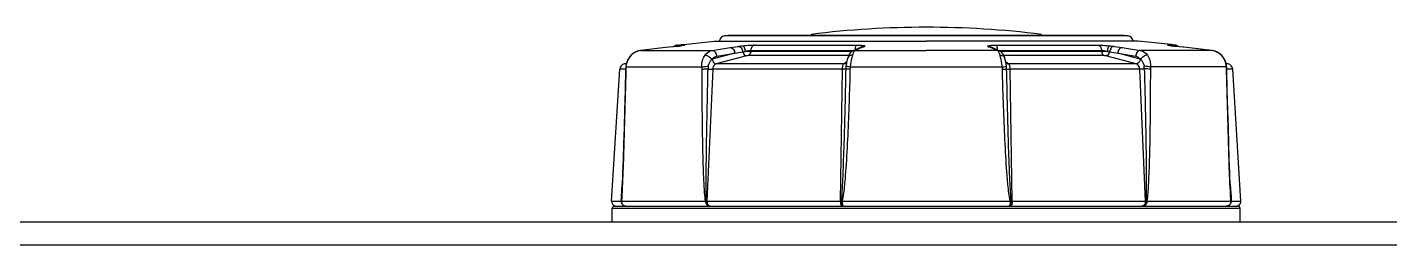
# Model space of a CAD drawing. Header units: millimetres. Extents: x 473 to 3963, y -1329 to 3488.
# Drawn here: x 2033.6 to 2151.1, y 3449.2 to 3468 of the extents above; entities that cross this region are included whole.
import ezdxf

# ---------------------------------------------------------------- set-up
doc = ezdxf.new("R2010")
doc.units = ezdxf.units.MM
doc.header["$LTSCALE"] = 392.37
doc.layers.get('0').update_dxf_attribs({"linetype": 'CONTINUOUS'})

msp = doc.modelspace()

# ---------------------------------------------------------------- linework, layer by layer
at = {"linetype": 'Continuous'}
for p, q in [((2093.74, 3467.22), (2094.05, 3467.26)), ((2094.05, 3467.26), (2094.17, 3467.26)), ((2094.26, 3467.26), (2094.05, 3467.26)), ((2094.38, 3467.26), (2094.17, 3467.26)), ((2094.17, 3467.26), (2094.38, 3467.26)), ((2094.32, 3467.26), (2094.26, 3467.26)), ((2094.37, 3467.26), (2094.32, 3467.26)), ((2111.15, 3467.26), (2094.37, 3467.26)), ((2111.15, 3467.26), (2094.38, 3467.26)), ((2094.38, 3467.26), (2111.15, 3467.26)), ((2111.15, 3467.26), (2127.91, 3467.26)), ((2127.91, 3467.26), (2111.15, 3467.26)), ((2127.92, 3467.26), (2111.15, 3467.26)), ((2127.91, 3467.26), (2128.08, 3467.26)), ((2128.12, 3467.26), (2127.91, 3467.26)), ((2127.97, 3467.26), (2127.92, 3467.26)), ((2128.03, 3467.26), (2127.97, 3467.26)), ((2128.24, 3467.26), (2128.03, 3467.26)), ((2128.08, 3467.26), (2128.12, 3467.26)), ((2128.24, 3467.26), (2128.12, 3467.26)), ((2128.56, 3467.22), (2128.24, 3467.26)), ((2088.65, 3466.2), (2086.52, 3465.96)), ((2088.66, 3466.2), (2086.52, 3465.96)), ((2088.65, 3466.2), (2088.65, 3466.2)), ((2088.66, 3466.2), (2088.65, 3466.2)), ((2089.6, 3466.31), (2088.66, 3466.2)), ((2089.59, 3466.31), (2089.59, 3466.31)), ((2089.6, 3466.31), (2089.59, 3466.31)), ((2089.69, 3466.42), (2089.99, 3466.46)), ((2089.69, 3466.42), (2089.84, 3466.42)), ((2089.84, 3466.42), (2090, 3466.42)), ((2090, 3466.36), (2089.94, 3466.35)), ((2089.99, 3466.46), (2090.24, 3466.48)), ((2090, 3466.42), (2090.25, 3466.42)), ((2090.02, 3466.36), (2090, 3466.36)), ((2090, 3466.36), (2090, 3466.36)), ((2090.02, 3466.36), (2090, 3466.36)), ((2090.02, 3466.36), (2090, 3466.36)), ((2090.24, 3466.4), (2090.23, 3466.4)), ((2090.24, 3466.48), (2092.85, 3466.77)), ((2090.25, 3466.42), (2090.3, 3466.42)), ((2092.67, 3465.96), (2094.24, 3466.2)), ((2092.85, 3466.77), (2093.13, 3466.77)), ((2093.13, 3466.77), (2093.17, 3466.77)), ((2093.17, 3466.77), (2093.3, 3466.77)), ((2093.3, 3466.77), (2111.15, 3466.77)), ((2093.95, 3467.22), (2093.74, 3467.22)), ((2094.05, 3467.22), (2093.95, 3467.22)), ((2094.17, 3467.22), (2094.05, 3467.22)), ((2094.22, 3467.22), (2094.17, 3467.22)), ((2094.32, 3467.22), (2094.22, 3467.22)), ((2094.24, 3466.2), (2094.93, 3466.31)), ((2094.37, 3467.22), (2094.32, 3467.22)), ((2111.15, 3467.22), (2094.37, 3467.22)), ((2096.32, 3466.42), (2105.13, 3466.42)), ((2105.39, 3466.17), (2104.98, 3465.99)), ((2105.29, 3466.08), (2105, 3465.96)), ((2105.4, 3466.13), (2105.29, 3466.08)), ((2105.46, 3466.2), (2105.39, 3466.17)), ((2105.57, 3466.2), (2105.39, 3466.17)), ((2105.39, 3466.17), (2105.39, 3466.17)), ((2105.57, 3466.2), (2105.4, 3466.13)), ((2105.56, 3466.24), (2105.46, 3466.2)), ((2105.82, 3466.31), (2105.63, 3466.27)), ((2105.63, 3466.27), (2105.63, 3466.27)), ((2127.92, 3467.22), (2111.15, 3467.22)), ((2129, 3466.77), (2111.15, 3466.77)), ((2116.48, 3466.31), (2116.66, 3466.27)), ((2116.74, 3466.24), (2116.66, 3466.27)), ((2116.66, 3466.27), (2116.66, 3466.27)), ((2116.73, 3466.2), (2116.91, 3466.17)), ((2116.89, 3466.13), (2116.73, 3466.2)), ((2117.01, 3466.08), (2116.89, 3466.13)), ((2117.31, 3465.99), (2116.91, 3466.17)), ((2116.91, 3466.17), (2116.91, 3466.17)), ((2117.3, 3465.96), (2117.01, 3466.08)), ((2117.16, 3466.42), (2125.98, 3466.42)), ((2127.37, 3466.31), (2128.06, 3466.2)), ((2127.97, 3467.22), (2127.92, 3467.22)), ((2128.08, 3467.22), (2127.97, 3467.22)), ((2128.06, 3466.2), (2129.62, 3465.96)), ((2128.12, 3467.22), (2128.08, 3467.22)), ((2128.24, 3467.22), (2128.12, 3467.22)), ((2128.56, 3467.22), (2128.24, 3467.22)), ((2129.13, 3466.77), (2129, 3466.77)), ((2129.17, 3466.77), (2129.13, 3466.77)), ((2129.45, 3466.77), (2129.17, 3466.77)), ((2132, 3466.49), (2129.45, 3466.77)), ((2131.99, 3466.42), (2132.05, 3466.42)), ((2132.06, 3466.48), (2132, 3466.49)), ((2132.05, 3466.42), (2132.29, 3466.42)), ((2132.06, 3466.4), (2132.05, 3466.4)), ((2132.3, 3466.46), (2132.06, 3466.48)), ((2132.12, 3466.39), (2132.09, 3466.39)), ((2132.14, 3466.38), (2132.1, 3466.39)), ((2132.2, 3466.37), (2132.14, 3466.38)), ((2132.28, 3466.36), (2132.29, 3466.36)), ((2132.29, 3466.36), (2132.28, 3466.36)), ((2132.29, 3466.42), (2132.45, 3466.42)), ((2132.37, 3466.35), (2132.29, 3466.36)), ((2132.29, 3466.36), (2132.29, 3466.36)), ((2132.61, 3466.42), (2132.3, 3466.46)), ((2132.45, 3466.42), (2132.61, 3466.42)), ((2132.7, 3466.31), (2132.7, 3466.31)), ((2132.7, 3466.31), (2132.7, 3466.31)), ((2133.64, 3466.2), (2132.7, 3466.31)), ((2135.78, 3465.96), (2133.64, 3466.2)), ((2133.64, 3466.2), (2133.64, 3466.2)), ((2133.64, 3466.2), (2133.64, 3466.2)), ((2135.77, 3465.96), (2133.64, 3466.2)), ((2085.44, 3465.23), (2085.36, 3465.09)), ((2085.67, 3465.54), (2085.54, 3465.39)), ((2085.68, 3465.55), (2085.67, 3465.54)), ((2085.69, 3465.55), (2085.67, 3465.54)), ((2085.67, 3465.54), (2085.67, 3465.54)), ((2086.07, 3465.81), (2085.88, 3465.72)), ((2086.52, 3465.96), (2086.52, 3465.96)), ((2086.52, 3465.96), (2086.52, 3465.96)), ((2086.52, 3465.96), (2092.67, 3465.96)), ((2094.63, 3465.71), (2092.68, 3465.2)), ((2095.64, 3465.49), (2093.02, 3464.8)), ((2093.07, 3465.46), (2094.63, 3465.71)), ((2094.63, 3465.71), (2095.31, 3465.85)), ((2104.45, 3465.51), (2095.78, 3465.51)), ((2096.01, 3465.96), (2104.82, 3465.96)), ((2096.01, 3465.96), (2096.01, 3465.88)), ((2104.75, 3465.88), (2096.01, 3465.88)), ((2104.02, 3464.8), (2104.17, 3464.91)), ((2104.17, 3464.91), (2104.2, 3464.93)), ((2104.2, 3464.93), (2104.25, 3464.97)), ((2104.25, 3464.97), (2104.3, 3465)), ((2104.38, 3465.32), (2104.38, 3465.32)), ((2104.98, 3465.99), (2104.82, 3465.92)), ((2105, 3465.96), (2104.82, 3465.92)), ((2104.82, 3465.96), (2104.9, 3465.96)), ((2104.82, 3465.92), (2104.82, 3465.92)), ((2105, 3465.96), (2111.15, 3465.96)), ((2117.3, 3465.96), (2111.15, 3465.96)), ((2117.3, 3465.96), (2117.48, 3465.92)), ((2117.48, 3465.92), (2117.31, 3465.99)), ((2117.4, 3465.96), (2117.48, 3465.96)), ((2117.48, 3465.96), (2126.29, 3465.96)), ((2117.48, 3465.92), (2117.48, 3465.92)), ((2126.29, 3465.88), (2117.55, 3465.88)), ((2126.51, 3465.51), (2117.85, 3465.51)), ((2117.91, 3465.32), (2117.92, 3465.32)), ((2117.99, 3465), (2118.03, 3464.98)), ((2118.01, 3464.92), (2118, 3464.93)), ((2118.01, 3464.92), (2118.01, 3464.94)), ((2118.06, 3464.87), (2118.01, 3464.92)), ((2118.02, 3464.9), (2118.01, 3464.92)), ((2118.04, 3464.8), (2118.02, 3464.9)), ((2118.03, 3464.98), (2118.1, 3464.93)), ((2118.1, 3464.93), (2118.12, 3464.91)), ((2118.12, 3464.91), (2118.27, 3464.8)), ((2126.29, 3465.88), (2126.29, 3465.96)), ((2129.28, 3464.8), (2126.65, 3465.49)), ((2126.98, 3465.85), (2127.67, 3465.71)), ((2127.67, 3465.71), (2129.23, 3465.46)), ((2129.61, 3465.2), (2127.67, 3465.71)), ((2135.77, 3465.96), (2129.62, 3465.96)), ((2135.77, 3465.96), (2135.78, 3465.96)), ((2135.78, 3465.96), (2135.78, 3465.96)), ((2136.63, 3465.54), (2136.41, 3465.72)), ((2136.63, 3465.54), (2136.61, 3465.55)), ((2136.61, 3465.55), (2136.63, 3465.54)), ((2136.63, 3465.54), (2136.63, 3465.54)), ((2136.77, 3465.38), (2136.63, 3465.54)), ((2136.63, 3465.54), (2136.63, 3465.54)), ((2136.86, 3465.23), (2136.76, 3465.38)), ((2137.02, 3464.84), (2136.99, 3464.92)), ((2084, 3452.96), (2084.7, 3464.34)), ((2085.1, 3464.34), (2084.7, 3464.34)), ((2085.21, 3464.34), (2085.1, 3464.34)), ((2085.11, 3464.8), (2085.28, 3464.84)), ((2085.26, 3464.8), (2085.11, 3464.8)), ((2085.22, 3464.51), (2085.21, 3464.37)), ((2085.21, 3464.37), (2085.21, 3464.35)), ((2085.21, 3464.35), (2085.21, 3464.35)), ((2085.23, 3464.35), (2085.21, 3464.35)), ((2085.22, 3464.55), (2085.22, 3464.55)), ((2085.22, 3464.55), (2085.22, 3464.51)), ((2085.24, 3464.53), (2085.22, 3464.55)), ((2085.24, 3464.53), (2091.8, 3464.53)), ((2092.73, 3464.34), (2092.23, 3452.96)), ((2103.92, 3464.34), (2092.73, 3464.34)), ((2104.02, 3464.8), (2093.02, 3464.8)), ((2103.74, 3452.96), (2103.92, 3464.34)), ((2104.26, 3464.8), (2104.22, 3464.6)), ((2104.24, 3464.87), (2104.24, 3464.87)), ((2104.26, 3464.8), (2104.26, 3464.8)), ((2104.59, 3464.53), (2117.71, 3464.53)), ((2118.04, 3464.8), (2118.04, 3464.8)), ((2118.07, 3464.6), (2118.04, 3464.8)), ((2118.06, 3464.87), (2118.06, 3464.87)), ((2129.28, 3464.8), (2118.27, 3464.8)), ((2118.37, 3464.34), (2118.55, 3452.96)), ((2129.57, 3464.34), (2118.37, 3464.34)), ((2130.06, 3452.96), (2129.57, 3464.34)), ((2137.06, 3464.53), (2130.5, 3464.53)), ((2137.19, 3464.8), (2137.02, 3464.84)), ((2137.19, 3464.8), (2137.03, 3464.8)), ((2137.06, 3464.53), (2137.07, 3464.55)), ((2137.06, 3464.35), (2137.08, 3464.35)), ((2137.08, 3464.53), (2137.07, 3464.55)), ((2137.07, 3464.55), (2137.07, 3464.55)), ((2137.08, 3464.5), (2137.08, 3464.53)), ((2137.08, 3464.35), (2137.08, 3464.5)), ((2137.08, 3464.35), (2137.08, 3464.35)), ((2137.22, 3464.34), (2137.08, 3464.34)), ((2137.6, 3464.34), (2137.22, 3464.34)), ((2138.29, 3452.96), (2137.6, 3464.34)), ((2084.85, 3453.31), (2084.91, 3454.4)), ((2137.38, 3454.4), (2137.45, 3453.31)), ((2084.83, 3452.96), (2084.85, 3453.31)), ((2137.45, 3453.31), (2137.47, 3452.96)), ((2084, 3452.96), (2084.83, 3452.96)), ((2084.05, 3451.18), (2084.06, 3452.34)), ((2084.06, 3452.34), (2111.15, 3452.34)), ((2084.26, 3452.53), (2084.4, 3452.53)), ((2084.27, 3452.53), (2084.4, 3452.53)), ((2084.4, 3452.53), (2084.43, 3452.53)), ((2084.4, 3452.53), (2084.43, 3452.53)), ((2084.43, 3452.53), (2085.21, 3452.53)), ((2084.43, 3452.53), (2085.21, 3452.53)), ((2084.85, 3452.94), (2092.1, 3452.94)), ((2085.21, 3452.53), (2085.24, 3452.53)), ((2085.21, 3452.53), (2085.24, 3452.53)), ((2085.24, 3452.53), (2085.24, 3452.53)), ((2085.24, 3452.53), (2092.38, 3452.53)), ((2085.24, 3452.53), (2085.24, 3452.53)), ((2085.24, 3452.53), (2092.38, 3452.53)), ((2092.23, 3452.96), (2103.74, 3452.96)), ((2092.38, 3452.53), (2092.4, 3452.53)), ((2092.38, 3452.53), (2092.4, 3452.53)), ((2092.4, 3452.53), (2092.51, 3452.53)), ((2092.4, 3452.53), (2092.51, 3452.53)), ((2092.51, 3452.53), (2103.85, 3452.53)), ((2092.51, 3452.53), (2093.17, 3452.53)), ((2093.17, 3452.53), (2093.3, 3452.53)), ((2093.3, 3452.53), (2103.7, 3452.53)), ((2103.7, 3452.53), (2103.85, 3452.53)), ((2103.85, 3452.53), (2103.99, 3452.53)), ((2103.85, 3452.53), (2103.99, 3452.53)), ((2103.9, 3452.94), (2118.4, 3452.94)), ((2103.99, 3452.53), (2104.01, 3452.53)), ((2103.99, 3452.53), (2104.01, 3452.53)), ((2104.01, 3452.53), (2118.29, 3452.53)), ((2104.01, 3452.53), (2109.7, 3452.53)), ((2109.7, 3452.53), (2111.15, 3452.53)), ((2111.15, 3452.53), (2112.6, 3452.53)), ((2111.15, 3452.34), (2138.23, 3452.34)), ((2112.6, 3452.53), (2118.29, 3452.53)), ((2118.29, 3452.53), (2118.31, 3452.53)), ((2118.29, 3452.53), (2118.31, 3452.53)), ((2118.31, 3452.53), (2118.45, 3452.53)), ((2118.31, 3452.53), (2118.45, 3452.53)), ((2118.45, 3452.53), (2129.78, 3452.53)), ((2118.45, 3452.53), (2118.6, 3452.53)), ((2118.55, 3452.96), (2130.06, 3452.96)), ((2118.6, 3452.53), (2129, 3452.53)), ((2129, 3452.53), (2129.13, 3452.53)), ((2129.13, 3452.53), (2129.78, 3452.53)), ((2129.78, 3452.53), (2129.9, 3452.53)), ((2129.78, 3452.53), (2129.9, 3452.53)), ((2129.9, 3452.53), (2129.91, 3452.53)), ((2129.9, 3452.53), (2129.91, 3452.53)), ((2129.91, 3452.53), (2137.06, 3452.53)), ((2129.91, 3452.53), (2137.06, 3452.53)), ((2130.19, 3452.94), (2137.44, 3452.94)), ((2137.06, 3452.53), (2137.06, 3452.53)), ((2137.06, 3452.53), (2137.08, 3452.53)), ((2137.06, 3452.53), (2137.06, 3452.53)), ((2137.06, 3452.53), (2137.08, 3452.53)), ((2137.08, 3452.53), (2137.66, 3452.53)), ((2137.08, 3452.53), (2137.66, 3452.53)), ((2137.47, 3452.96), (2138.29, 3452.96)), ((2137.66, 3452.53), (2137.86, 3452.53)), ((2137.66, 3452.53), (2137.86, 3452.53)), ((2137.86, 3452.53), (2137.9, 3452.53)), ((2137.86, 3452.53), (2137.9, 3452.53)), ((2137.9, 3452.53), (2137.98, 3452.53)), ((2137.9, 3452.53), (2138.03, 3452.53)), ((2137.98, 3452.53), (2137.94, 3452.53)), ((2138.25, 3451.18), (2138.23, 3452.34)), ((2030.41, 3451.18), (2391.88, 3451.18)), ((2030.41, 3449.19), (2391.88, 3449.19))]:
    msp.add_line(p, q, dxfattribs=at)
for points in [[(2089.59, 3466.31), (2089.33, 3466.28), (2088.93, 3466.24), (2088.65, 3466.2)], [(2089.94, 3466.35), (2089.7, 3466.32), (2089.59, 3466.31)], [(2090.16, 3466.38), (2090.1, 3466.38), (2090.03, 3466.37), (2090.02, 3466.36)], [(2090.25, 3466.4), (2090.25, 3466.4), (2090.23, 3466.4), (2090.2, 3466.39), (2090.16, 3466.38)], [(2090.23, 3466.4), (2090.22, 3466.4), (2090.21, 3466.39)], [(2105.63, 3466.27), (2105.56, 3466.24), (2105.56, 3466.24)], [(2116.91, 3466.17), (2116.84, 3466.2), (2116.74, 3466.24)], [(2132.1, 3466.39), (2132.06, 3466.4), (2132.05, 3466.4)], [(2132.29, 3466.36), (2132.27, 3466.37), (2132.2, 3466.37)], [(2132.7, 3466.31), (2132.61, 3466.32), (2132.37, 3466.35)], [(2133.64, 3466.2), (2133.37, 3466.23), (2132.98, 3466.28), (2132.7, 3466.31)], [(2085.54, 3465.39), (2085.36, 3465.09), (2085.25, 3464.77), (2085.22, 3464.55)], [(2085.36, 3465.09), (2085.36, 3465.08), (2085.3, 3464.92)], [(2086.52, 3465.96), (2086.26, 3465.9), (2085.89, 3465.73), (2085.68, 3465.55)], [(2092.68, 3465.2), (2092.67, 3465.19), (2092.66, 3465.19)], [(2104.28, 3464.92), (2104.25, 3464.88), (2104.24, 3464.87)], [(2104.28, 3464.91), (2104.28, 3464.91), (2104.26, 3464.8)], [(2104.38, 3465.32), (2104.34, 3465.17), (2104.28, 3464.91)], [(2104.29, 3464.91), (2104.3, 3464.93), (2104.29, 3464.93), (2104.28, 3464.92)], [(2104.82, 3465.92), (2104.65, 3465.82), (2104.52, 3465.66), (2104.43, 3465.47), (2104.38, 3465.32)], [(2117.92, 3465.32), (2117.87, 3465.46), (2117.78, 3465.65), (2117.65, 3465.81), (2117.48, 3465.92)], [(2118.01, 3464.94), (2117.95, 3465.16), (2117.91, 3465.32)], [(2129.63, 3465.19), (2129.62, 3465.19), (2129.61, 3465.2)], [(2136.61, 3465.55), (2136.42, 3465.72), (2136.05, 3465.9), (2135.78, 3465.96)], [(2136.41, 3465.72), (2136.41, 3465.73), (2136.23, 3465.81)], [(2136.76, 3465.38), (2136.76, 3465.39), (2136.63, 3465.54)], [(2137.07, 3464.55), (2137.05, 3464.76), (2136.94, 3465.08), (2136.77, 3465.38)], [(2136.94, 3465.09), (2136.94, 3465.09), (2136.86, 3465.23)], [(2085.21, 3464.35), (2085.17, 3462.52), (2085.12, 3460.81), (2085.08, 3459.29), (2085.04, 3457.9), (2085, 3456.61), (2084.95, 3455.4), (2084.91, 3454.2), (2084.86, 3453.31)], [(2137.44, 3453.31), (2137.39, 3454.2), (2137.34, 3455.39), (2137.3, 3456.61), (2137.26, 3457.9), (2137.22, 3459.28), (2137.17, 3460.81), (2137.13, 3462.51), (2137.08, 3464.35)]]:
    msp.add_lwpolyline(points, dxfattribs=at)
for centre, radius, start, end in [((2111.15, 3387.96), 80, 90, 97.1336), ((2111.15, 3387.96), 80, 82.8664, 90), ((2089.75, 3465.93), 0.5, 116.3525, 132.3729), ((2089.75, 3465.93), 0.5, 96.339, 116.3525), ((2086.74, 3491.17), 25.02, 276.5527, 277.067), ((2087.68, 3483.63), 17.42, 277.0481, 277.651), ((2090.36, 3465.95), 0.476, 96.582, 109.1746), ((2093.8, 3466.72), 0.5, 97, 173.8665), ((2092.05, 3497.72), 34.29, 293.22, 293.4477), ((2092.37, 3496.99), 33.5, 293.4491, 293.6811), ((2129.93, 3496.99), 33.5, 246.3189, 246.5509), ((2130.25, 3497.72), 34.29, 246.5523, 246.78), ((2128.5, 3466.72), 0.5, 6.1335, 83), ((2131.94, 3465.95), 0.476, 70.8506, 83.4182), ((2134.47, 3482.58), 16.37, 262.3419, 262.7428), ((2135.44, 3490.2), 24.04, 262.7576, 263.4557), ((2132.55, 3465.93), 0.5, 63.6475, 83.661), ((2132.55, 3465.93), 0.5, 47.6271, 63.6475), ((2086.75, 3464.5), 1.49, 135.3886, 136.0392), ((2086.71, 3464.54), 1.43, 122.8366, 135.3918), ((2086.69, 3464.57), 1.4, 109.0707, 122.796), ((2086.68, 3464.59), 1.38, 96.6125, 109.0187), ((2096.11, 3512.68), 46.8, 269.2737, 269.8709), ((2126.12, 3520.66), 54.78, 270.1727, 270.6829), ((2135.61, 3464.59), 1.38, 70.7112, 83.3865), ((2135.61, 3464.57), 1.4, 56.9827, 70.6584), ((2135.59, 3464.54), 1.43, 44.6086, 56.9445), ((2135.54, 3464.5), 1.5, 43.9553, 44.6058), ((2085.2, 3464.31), 0.5, 100.5, 176.5), ((2089.01, 3464.26), 3.78, 177.3126, 178.5793), ((2086.74, 3464.45), 1.5, 176.4608, 177.2024), ((2090.28, 3464.2), 5.05, 176.2715, 177.2923), ((2094.26, 3464.3), 1.94, 171.1461, 178.2413), ((2104.03, 3465.17), 0.361, 293.3967, 302.8776), ((2106.42, 3464.31), 2.22, 172.701, 178.8839), ((2104.03, 3465.17), 0.362, 302.8757, 305.61), ((2118.27, 3465.17), 0.362, 234.3904, 237.3395), ((2115.88, 3464.31), 2.21, 1.1093, 7.3062), ((2118.27, 3465.17), 0.36, 237.3375, 246.6044), ((2128.04, 3464.3), 1.93, 1.7515, 8.862), ((2135.56, 3464.45), 1.5, 2.798, 3.5434), ((2131.95, 3464.19), 5.11, 2.757, 3.7233), ((2133.28, 3464.26), 3.79, 1.4209, 2.7431), ((2137.1, 3464.31), 0.5, 3.5, 79.5), ((2037.53, 3456.04), 47.41, 356.2749, 356.6463), ((2184.77, 3456.04), 47.42, 183.3537, 183.725), ((2084.4, 3452.93), 0.4, 176.5, 232.6), ((2084.26, 3452.33), 0.2, 90, 179.16), ((2084.4, 3452.93), 0.4, 232.6, 251.3), ((2084.4, 3452.93), 0.4, 251.3, 270), ((2085.24, 3452.9), 0.369, 266.1245, 269.9931), ((2092.24, 3448.65), 4.31, 90.0975, 90.8485), ((2092.4, 3452.65), 0.122, 263.6046, 269.9849), ((2092.53, 3452.77), 0.238, 238.2278, 239.9982), ((2103.74, 3447.49), 5.47, 89.2508, 89.9608), ((2105.66, 3462.75), 9.96, 259.2993, 259.8157), ((2116.66, 3462.6), 9.81, 280.18, 280.7042), ((2118.56, 3447.49), 5.47, 90.0395, 90.7491), ((2129.77, 3452.77), 0.238, 300.0018, 301.7723), ((2129.9, 3452.65), 0.122, 270.0161, 276.3971), ((2130.06, 3448.65), 4.31, 89.1514, 89.9029), ((2137.06, 3452.9), 0.369, 270.0069, 273.8755), ((2137.9, 3452.93), 0.4, 270, 288.7), ((2137.9, 3452.93), 0.4, 288.7, 307.4), ((2138.03, 3452.33), 0.2, 0.84, 90), ((2137.9, 3452.93), 0.4, 307.4, 3.5)]:
    msp.add_arc(centre, radius, start, end, dxfattribs=at)
for points in [[(2090.18, 3466.39), (2090.13, 3466.38), (2090.07, 3466.37), (2090.02, 3466.36)], [(2105.65, 3466.32), (2105.59, 3466.3), (2105.54, 3466.26), (2105.5, 3466.22)], [(2105.83, 3466.36), (2105.77, 3466.36), (2105.71, 3466.35), (2105.65, 3466.32)], [(2116.47, 3466.36), (2116.53, 3466.36), (2116.59, 3466.35), (2116.65, 3466.32)], [(2116.65, 3466.32), (2116.7, 3466.3), (2116.75, 3466.26), (2116.8, 3466.22)], [(2132.28, 3466.36), (2132.22, 3466.37), (2132.17, 3466.38), (2132.11, 3466.39)], [(2085.68, 3465.54), (2085.43, 3465.28), (2085.26, 3464.91), (2085.24, 3464.54)], [(2095.78, 3465.51), (2095.73, 3465.51), (2095.69, 3465.5), (2095.64, 3465.49)], [(2104.85, 3465.75), (2104.82, 3465.68), (2104.8, 3465.62), (2104.78, 3465.55)], [(2104.91, 3465.87), (2104.88, 3465.83), (2104.86, 3465.79), (2104.85, 3465.75)], [(2105, 3465.96), (2104.96, 3465.94), (2104.93, 3465.91), (2104.91, 3465.87)], [(2117.38, 3465.89), (2117.36, 3465.92), (2117.33, 3465.94), (2117.3, 3465.96)], [(2117.45, 3465.75), (2117.43, 3465.8), (2117.41, 3465.84), (2117.38, 3465.89)], [(2117.52, 3465.55), (2117.5, 3465.62), (2117.48, 3465.68), (2117.45, 3465.75)], [(2126.65, 3465.49), (2126.61, 3465.5), (2126.56, 3465.51), (2126.51, 3465.51)], [(2137.05, 3464.55), (2137.03, 3464.91), (2136.87, 3465.28), (2136.62, 3465.54)], [(2091.81, 3464.35), (2091.81, 3464.41), (2091.8, 3464.47), (2091.8, 3464.53)], [(2104.17, 3464.83), (2104.12, 3464.81), (2104.07, 3464.8), (2104.02, 3464.8)], [(2104.59, 3464.53), (2104.58, 3464.47), (2104.57, 3464.41), (2104.57, 3464.35)], [(2117.72, 3464.35), (2117.72, 3464.41), (2117.72, 3464.47), (2117.71, 3464.53)], [(2118.13, 3464.83), (2118.17, 3464.81), (2118.22, 3464.8), (2118.27, 3464.8)], [(2130.5, 3464.53), (2130.49, 3464.47), (2130.49, 3464.41), (2130.49, 3464.35)], [(2084.89, 3453.48), (2084.88, 3453.3), (2084.87, 3453.12), (2084.85, 3452.94)], [(2137.44, 3452.94), (2137.43, 3453.11), (2137.42, 3453.29), (2137.41, 3453.46)], [(2085.08, 3452.57), (2085.13, 3452.54), (2085.18, 3452.53), (2085.24, 3452.53)], [(2092.1, 3452.94), (2092.13, 3452.95), (2092.15, 3452.95), (2092.18, 3452.96)], [(2092.41, 3452.56), (2092.44, 3452.54), (2092.48, 3452.53), (2092.51, 3452.53)], [(2103.92, 3452.57), (2103.93, 3452.55), (2103.96, 3452.53), (2103.99, 3452.53)], [(2118.38, 3452.57), (2118.36, 3452.55), (2118.34, 3452.53), (2118.31, 3452.53)], [(2129.89, 3452.56), (2129.86, 3452.54), (2129.82, 3452.53), (2129.78, 3452.53)], [(2130.12, 3452.96), (2130.14, 3452.95), (2130.17, 3452.95), (2130.19, 3452.94)], [(2137.22, 3452.57), (2137.17, 3452.54), (2137.11, 3452.53), (2137.06, 3452.53)]]:
    msp.add_open_spline(points, degree=3, dxfattribs=at)
for points, knots in [([(2090.3, 3466.42), (2090.31, 3466.42), (2090.34, 3466.42), (2090.3, 3466.4), (2090.26, 3466.4), (2090.21, 3466.39), (2090.18, 3466.39)], [0, 0, 0, 0, 0.154528, 0.228366, 0.512873, 1, 1, 1, 1]), ([(2094.24, 3466.2), (2094.33, 3466.2), (2094.55, 3466.06), (2094.62, 3465.83), (2094.63, 3465.71)], [0, 0, 0, 0, 0.443622, 1, 1, 1, 1]), ([(2094.93, 3466.31), (2094.96, 3466.32), (2095.09, 3466.34), (2095.23, 3466.35), (2095.34, 3466.36)], [0, 0, 0, 0, 0.221333, 1, 1, 1, 1]), ([(2094.93, 3466.31), (2095.02, 3466.31), (2095.22, 3466.18), (2095.3, 3465.97), (2095.31, 3465.85)], [0, 0, 0, 0, 0.443366, 1, 1, 1, 1]), ([(2095.34, 3466.36), (2095.42, 3466.37), (2095.75, 3466.4), (2096.08, 3466.42), (2096.32, 3466.42)], [0, 0, 0, 0, 0.265162, 1, 1, 1, 1]), ([(2095.34, 3466.36), (2095.4, 3466.35), (2095.48, 3466.15), (2095.51, 3465.99), (2095.52, 3465.88)], [0, 0, 0, 0, 0.3513, 1, 1, 1, 1]), ([(2096.32, 3466.42), (2096.23, 3466.41), (2096.06, 3466.26), (2096.02, 3466.07), (2096.01, 3465.96)], [0, 0, 0, 0, 0.443232, 1, 1, 1, 1]), ([(2105.13, 3466.42), (2105.08, 3466.4), (2105.03, 3466.23), (2105.01, 3466.1), (2105.01, 3466.01)], [0, 0, 0, 0, 0.355114, 1, 1, 1, 1]), ([(2105.13, 3466.42), (2105.28, 3466.42), (2105.51, 3466.41), (2105.75, 3466.4), (2105.83, 3466.36)], [0, 0, 0, 0, 0.639891, 1, 1, 1, 1]), ([(2105.83, 3466.36), (2105.84, 3466.36), (2105.87, 3466.34), (2105.83, 3466.32), (2105.82, 3466.31)], [0, 0, 0, 0, 0.467469, 1, 1, 1, 1]), ([(2116.48, 3466.31), (2116.46, 3466.32), (2116.43, 3466.34), (2116.46, 3466.36), (2116.47, 3466.36)], [0, 0, 0, 0, 0.532569, 1, 1, 1, 1]), ([(2116.47, 3466.36), (2116.55, 3466.4), (2116.79, 3466.41), (2117.01, 3466.42), (2117.16, 3466.42)], [0, 0, 0, 0, 0.360115, 1, 1, 1, 1]), ([(2117.16, 3466.42), (2117.21, 3466.4), (2117.26, 3466.23), (2117.28, 3466.1), (2117.29, 3466.01)], [0, 0, 0, 0, 0.355114, 1, 1, 1, 1]), ([(2125.98, 3466.42), (2126.06, 3466.41), (2126.23, 3466.26), (2126.28, 3466.07), (2126.29, 3465.96)], [0, 0, 0, 0, 0.443232, 1, 1, 1, 1]), ([(2125.98, 3466.42), (2126.05, 3466.42), (2126.38, 3466.41), (2126.7, 3466.39), (2126.96, 3466.36)], [0, 0, 0, 0, 0.216949, 1, 1, 1, 1]), ([(2126.96, 3466.36), (2126.9, 3466.35), (2126.82, 3466.15), (2126.79, 3465.99), (2126.78, 3465.88)], [0, 0, 0, 0, 0.351294, 1, 1, 1, 1]), ([(2126.96, 3466.36), (2127, 3466.36), (2127.13, 3466.34), (2127.27, 3466.33), (2127.37, 3466.31)], [0, 0, 0, 0, 0.274731, 1, 1, 1, 1]), ([(2127.37, 3466.31), (2127.28, 3466.31), (2127.07, 3466.18), (2127, 3465.97), (2126.98, 3465.85)], [0, 0, 0, 0, 0.443341, 1, 1, 1, 1]), ([(2128.06, 3466.2), (2127.96, 3466.2), (2127.75, 3466.06), (2127.68, 3465.83), (2127.67, 3465.71)], [0, 0, 0, 0, 0.443622, 1, 1, 1, 1]), ([(2132.11, 3466.39), (2132.08, 3466.39), (2132.04, 3466.4), (2131.99, 3466.4), (2131.95, 3466.42), (2131.98, 3466.42), (2131.99, 3466.42)], [0, 0, 0, 0, 0.487098, 0.77167, 0.845575, 1, 1, 1, 1]), ([(2091.8, 3464.53), (2091.79, 3464.62), (2091.79, 3464.97), (2091.9, 3465.34), (2092.06, 3465.55)], [0, 0, 0, 0, 0.264918, 1, 1, 1, 1]), ([(2092.06, 3465.55), (2092.1, 3465.6), (2092.26, 3465.79), (2092.49, 3465.93), (2092.67, 3465.96)], [0, 0, 0, 0, 0.272908, 1, 1, 1, 1]), ([(2092.06, 3465.55), (2092.17, 3465.55), (2092.4, 3465.45), (2092.59, 3465.29), (2092.66, 3465.19)], [0, 0, 0, 0, 0.472888, 1, 1, 1, 1]), ([(2092.35, 3464.6), (2092.36, 3464.66), (2092.41, 3464.88), (2092.53, 3465.09), (2092.66, 3465.19)], [0, 0, 0, 0, 0.274819, 1, 1, 1, 1]), ([(2092.66, 3465.19), (2092.69, 3465.23), (2092.79, 3465.35), (2092.95, 3465.44), (2093.07, 3465.46)], [0, 0, 0, 0, 0.27338, 1, 1, 1, 1]), ([(2092.67, 3465.96), (2092.77, 3465.96), (2092.99, 3465.81), (2093.06, 3465.59), (2093.07, 3465.46)], [0, 0, 0, 0, 0.443634, 1, 1, 1, 1]), ([(2092.68, 3465.2), (2092.69, 3465.15), (2092.73, 3464.98), (2092.89, 3464.8), (2093.02, 3464.8)], [0, 0, 0, 0, 0.290625, 1, 1, 1, 1]), ([(2095.31, 3465.85), (2095.33, 3465.86), (2095.4, 3465.87), (2095.47, 3465.88), (2095.52, 3465.88)], [0, 0, 0, 0, 0.221368, 1, 1, 1, 1]), ([(2095.31, 3465.85), (2095.32, 3465.81), (2095.37, 3465.65), (2095.52, 3465.49), (2095.64, 3465.49)], [0, 0, 0, 0, 0.291333, 1, 1, 1, 1]), ([(2095.52, 3465.88), (2095.56, 3465.89), (2095.72, 3465.93), (2095.89, 3465.96), (2096.01, 3465.96)], [0, 0, 0, 0, 0.2647, 1, 1, 1, 1]), ([(2096.01, 3465.88), (2096.01, 3465.83), (2095.99, 3465.69), (2095.88, 3465.54), (2095.78, 3465.51)], [0, 0, 0, 0, 0.291799, 1, 1, 1, 1]), ([(2104.78, 3465.55), (2104.69, 3465.55), (2104.52, 3465.52), (2104.4, 3465.39), (2104.38, 3465.32)], [0, 0, 0, 0, 0.553428, 1, 1, 1, 1]), ([(2104.78, 3465.55), (2104.76, 3465.48), (2104.68, 3465.14), (2104.62, 3464.8), (2104.59, 3464.53)], [0, 0, 0, 0, 0.21631, 1, 1, 1, 1]), ([(2117.52, 3465.55), (2117.61, 3465.55), (2117.77, 3465.52), (2117.9, 3465.39), (2117.91, 3465.32)], [0, 0, 0, 0, 0.553434, 1, 1, 1, 1]), ([(2117.71, 3464.53), (2117.7, 3464.62), (2117.65, 3464.96), (2117.58, 3465.3), (2117.52, 3465.55)], [0, 0, 0, 0, 0.273908, 1, 1, 1, 1]), ([(2126.29, 3465.96), (2126.32, 3465.96), (2126.49, 3465.95), (2126.65, 3465.91), (2126.78, 3465.88)], [0, 0, 0, 0, 0.217327, 1, 1, 1, 1]), ([(2126.29, 3465.88), (2126.29, 3465.83), (2126.31, 3465.69), (2126.41, 3465.54), (2126.51, 3465.51)], [0, 0, 0, 0, 0.291798, 1, 1, 1, 1]), ([(2126.98, 3465.85), (2126.97, 3465.81), (2126.93, 3465.65), (2126.77, 3465.49), (2126.65, 3465.49)], [0, 0, 0, 0, 0.291335, 1, 1, 1, 1]), ([(2126.78, 3465.88), (2126.83, 3465.88), (2126.9, 3465.87), (2126.97, 3465.86), (2126.98, 3465.85)], [0, 0, 0, 0, 0.778783, 1, 1, 1, 1]), ([(2129.62, 3465.96), (2129.52, 3465.96), (2129.31, 3465.81), (2129.24, 3465.59), (2129.23, 3465.46)], [0, 0, 0, 0, 0.443634, 1, 1, 1, 1]), ([(2129.23, 3465.46), (2129.27, 3465.46), (2129.43, 3465.41), (2129.56, 3465.29), (2129.63, 3465.19)], [0, 0, 0, 0, 0.234395, 1, 1, 1, 1]), ([(2129.61, 3465.2), (2129.61, 3465.15), (2129.56, 3464.98), (2129.41, 3464.8), (2129.28, 3464.8)], [0, 0, 0, 0, 0.290625, 1, 1, 1, 1]), ([(2129.62, 3465.96), (2129.68, 3465.95), (2129.93, 3465.88), (2130.13, 3465.7), (2130.24, 3465.55)], [0, 0, 0, 0, 0.234799, 1, 1, 1, 1]), ([(2130.24, 3465.55), (2130.13, 3465.55), (2129.89, 3465.45), (2129.71, 3465.29), (2129.63, 3465.19)], [0, 0, 0, 0, 0.472891, 1, 1, 1, 1]), ([(2129.63, 3465.19), (2129.68, 3465.16), (2129.84, 3465), (2129.92, 3464.77), (2129.95, 3464.6)], [0, 0, 0, 0, 0.23013, 1, 1, 1, 1]), ([(2130.24, 3465.55), (2130.29, 3465.48), (2130.47, 3465.17), (2130.51, 3464.8), (2130.5, 3464.53)], [0, 0, 0, 0, 0.237189, 1, 1, 1, 1]), ([(2085.23, 3464.35), (2085.19, 3462.54), (2085.09, 3458.92), (2084.98, 3455.29), (2084.89, 3453.48)], [0, 0, 0, 0, 0.50048, 1, 1, 1, 1]), ([(2091.8, 3464.53), (2091.84, 3464.53), (2092.02, 3464.57), (2092.2, 3464.59), (2092.35, 3464.6)], [0, 0, 0, 0, 0.216375, 1, 1, 1, 1]), ([(2091.81, 3464.35), (2091.85, 3464.35), (2092.02, 3464.36), (2092.19, 3464.36), (2092.32, 3464.36)], [0, 0, 0, 0, 0.21354, 1, 1, 1, 1]), ([(2092.1, 3452.94), (2092.04, 3453.41), (2091.98, 3454.36), (2091.9, 3456.26), (2091.85, 3458.64), (2091.82, 3461.49), (2091.81, 3463.4), (2091.81, 3464.35)], [0, 0, 0, 0, 0.12442, 0.249332, 0.499435, 0.749683, 1, 1, 1, 1]), ([(2092.18, 3452.96), (2092.16, 3453.43), (2092.16, 3454.38), (2092.17, 3456.28), (2092.22, 3459.61), (2092.28, 3462.46), (2092.32, 3464.36)], [0, 0, 0, 0, 0.124814, 0.249775, 0.499799, 1, 1, 1, 1]), ([(2092.32, 3464.36), (2092.36, 3464.35), (2092.49, 3464.35), (2092.63, 3464.34), (2092.73, 3464.34)], [0, 0, 0, 0, 0.264406, 1, 1, 1, 1]), ([(2093.02, 3464.8), (2092.98, 3464.79), (2092.81, 3464.7), (2092.73, 3464.49), (2092.73, 3464.34)], [0, 0, 0, 0, 0.219328, 1, 1, 1, 1]), ([(2104.2, 3464.36), (2104.19, 3463.41), (2104.14, 3461.51), (2104.07, 3458.65), (2103.99, 3456.28), (2103.91, 3454.38), (2103.86, 3453.43), (2103.81, 3452.96)], [0, 0, 0, 0, 0.249974, 0.499959, 0.749961, 0.874974, 1, 1, 1, 1]), ([(2104.57, 3464.35), (2104.55, 3463.4), (2104.49, 3461.49), (2104.38, 3458.64), (2104.25, 3456.26), (2104.1, 3454.36), (2104, 3453.41), (2103.9, 3452.94)], [0, 0, 0, 0, 0.250013, 0.500032, 0.750055, 0.875067, 1, 1, 1, 1]), ([(2103.92, 3464.34), (2103.92, 3464.44), (2103.94, 3464.59), (2103.98, 3464.77), (2104.02, 3464.8)], [0, 0, 0, 0, 0.63348, 1, 1, 1, 1]), ([(2104.2, 3464.36), (2104.19, 3464.35), (2104.1, 3464.34), (2104, 3464.34), (2103.92, 3464.34)], [0, 0, 0, 0, 0.130411, 1, 1, 1, 1]), ([(2104.57, 3464.35), (2104.53, 3464.35), (2104.41, 3464.35), (2104.28, 3464.36), (2104.2, 3464.36)], [0, 0, 0, 0, 0.350968, 1, 1, 1, 1]), ([(2104.59, 3464.53), (2104.55, 3464.53), (2104.42, 3464.56), (2104.3, 3464.57), (2104.22, 3464.6)], [0, 0, 0, 0, 0.366374, 1, 1, 1, 1]), ([(2117.71, 3464.53), (2117.75, 3464.53), (2117.87, 3464.56), (2118, 3464.57), (2118.07, 3464.6)], [0, 0, 0, 0, 0.366374, 1, 1, 1, 1]), ([(2117.72, 3464.35), (2117.77, 3464.35), (2117.89, 3464.35), (2118.01, 3464.36), (2118.09, 3464.36)], [0, 0, 0, 0, 0.351005, 1, 1, 1, 1]), ([(2118.4, 3452.94), (2118.3, 3453.41), (2118.2, 3454.36), (2118.04, 3456.26), (2117.92, 3458.64), (2117.8, 3461.49), (2117.75, 3463.4), (2117.72, 3464.35)], [0, 0, 0, 0, 0.124933, 0.249945, 0.499968, 0.749987, 1, 1, 1, 1]), ([(2118.49, 3452.96), (2118.44, 3453.43), (2118.39, 3454.38), (2118.3, 3456.28), (2118.23, 3458.65), (2118.15, 3461.51), (2118.11, 3463.41), (2118.09, 3464.36)], [0, 0, 0, 0, 0.125026, 0.250039, 0.500041, 0.750026, 1, 1, 1, 1]), ([(2118.09, 3464.36), (2118.1, 3464.35), (2118.2, 3464.34), (2118.29, 3464.34), (2118.37, 3464.34)], [0, 0, 0, 0, 0.130428, 1, 1, 1, 1]), ([(2118.27, 3464.8), (2118.32, 3464.77), (2118.35, 3464.59), (2118.37, 3464.44), (2118.37, 3464.34)], [0, 0, 0, 0, 0.366514, 1, 1, 1, 1]), ([(2129.57, 3464.34), (2129.57, 3464.4), (2129.54, 3464.58), (2129.41, 3464.77), (2129.28, 3464.8)], [0, 0, 0, 0, 0.289182, 1, 1, 1, 1]), ([(2129.97, 3464.36), (2129.94, 3464.35), (2129.8, 3464.35), (2129.67, 3464.34), (2129.57, 3464.34)], [0, 0, 0, 0, 0.264401, 1, 1, 1, 1]), ([(2130.5, 3464.53), (2130.46, 3464.53), (2130.28, 3464.57), (2130.09, 3464.59), (2129.95, 3464.6)], [0, 0, 0, 0, 0.216373, 1, 1, 1, 1]), ([(2129.97, 3464.36), (2130.02, 3462.46), (2130.08, 3459.61), (2130.13, 3456.28), (2130.14, 3454.38), (2130.14, 3453.43), (2130.12, 3452.96)], [0, 0, 0, 0, 0.500201, 0.750225, 0.875186, 1, 1, 1, 1]), ([(2130.49, 3464.35), (2130.45, 3464.35), (2130.28, 3464.36), (2130.11, 3464.36), (2129.97, 3464.36)], [0, 0, 0, 0, 0.213536, 1, 1, 1, 1]), ([(2130.49, 3464.35), (2130.49, 3463.4), (2130.48, 3461.49), (2130.45, 3458.64), (2130.4, 3456.26), (2130.31, 3454.36), (2130.26, 3453.41), (2130.19, 3452.94)], [0, 0, 0, 0, 0.250317, 0.500565, 0.750668, 0.87558, 1, 1, 1, 1]), ([(2137.41, 3453.46), (2137.31, 3455.27), (2137.21, 3458.9), (2137.11, 3462.53), (2137.06, 3464.35)], [0, 0, 0, 0, 0.499513, 1, 1, 1, 1]), ([(2084.83, 3452.96), (2084.82, 3452.85), (2084.89, 3452.63), (2085.11, 3452.53), (2085.21, 3452.53)], [0, 0, 0, 0, 0.505606, 1, 1, 1, 1]), ([(2084.83, 3452.96), (2084.83, 3452.96), (2084.83, 3452.96), (2084.84, 3452.96), (2084.84, 3452.96)], [0, 0, 0, 0, 0.644452, 1, 1, 1, 1]), ([(2084.84, 3452.96), (2084.83, 3452.88), (2084.88, 3452.71), (2085.01, 3452.6), (2085.08, 3452.57)], [0, 0, 0, 0, 0.500361, 1, 1, 1, 1]), ([(2084.84, 3452.96), (2084.84, 3452.95), (2084.84, 3452.95), (2084.85, 3452.94), (2084.85, 3452.94)], [0, 0, 0, 0, 0.430478, 1, 1, 1, 1]), ([(2084.85, 3452.94), (2084.85, 3452.84), (2084.92, 3452.64), (2085.12, 3452.54), (2085.22, 3452.53)], [0, 0, 0, 0, 0.505498, 1, 1, 1, 1]), ([(2092.1, 3452.94), (2092.1, 3452.84), (2092.14, 3452.66), (2092.31, 3452.53), (2092.38, 3452.53)], [0, 0, 0, 0, 0.561452, 1, 1, 1, 1]), ([(2092.18, 3452.96), (2092.18, 3452.91), (2092.18, 3452.75), (2092.28, 3452.55), (2092.39, 3452.53)], [0, 0, 0, 0, 0.317612, 1, 1, 1, 1]), ([(2092.23, 3452.96), (2092.23, 3452.92), (2092.24, 3452.77), (2092.31, 3452.62), (2092.4, 3452.57)], [0, 0, 0, 0, 0.279091, 1, 1, 1, 1]), ([(2103.74, 3452.96), (2103.74, 3452.86), (2103.75, 3452.74), (2103.8, 3452.53), (2103.85, 3452.53)], [0, 0, 0, 0, 0.668235, 1, 1, 1, 1]), ([(2103.81, 3452.96), (2103.81, 3452.92), (2103.82, 3452.78), (2103.85, 3452.63), (2103.92, 3452.57)], [0, 0, 0, 0, 0.296083, 1, 1, 1, 1]), ([(2103.9, 3452.94), (2103.9, 3452.87), (2103.91, 3452.74), (2103.94, 3452.61), (2103.96, 3452.56)], [0, 0, 0, 0, 0.589063, 1, 1, 1, 1]), ([(2103.96, 3452.56), (2103.97, 3452.56), (2103.98, 3452.55), (2103.99, 3452.54), (2103.99, 3452.54)], [0, 0, 0, 0, 0.560746, 1, 1, 1, 1]), ([(2103.99, 3452.54), (2104, 3452.53), (2104, 3452.53), (2104, 3452.53), (2104.01, 3452.53)], [0, 0, 0, 0, 0.510508, 1, 1, 1, 1]), ([(2118.3, 3452.54), (2118.3, 3452.53), (2118.3, 3452.53), (2118.29, 3452.53), (2118.29, 3452.53)], [0, 0, 0, 0, 0.510508, 1, 1, 1, 1]), ([(2118.33, 3452.56), (2118.33, 3452.56), (2118.32, 3452.55), (2118.31, 3452.54), (2118.3, 3452.54)], [0, 0, 0, 0, 0.560746, 1, 1, 1, 1]), ([(2118.4, 3452.94), (2118.4, 3452.87), (2118.39, 3452.74), (2118.36, 3452.61), (2118.33, 3452.56)], [0, 0, 0, 0, 0.589063, 1, 1, 1, 1]), ([(2118.49, 3452.96), (2118.49, 3452.92), (2118.48, 3452.78), (2118.45, 3452.63), (2118.38, 3452.57)], [0, 0, 0, 0, 0.296085, 1, 1, 1, 1]), ([(2118.55, 3452.96), (2118.56, 3452.86), (2118.55, 3452.74), (2118.49, 3452.53), (2118.45, 3452.53)], [0, 0, 0, 0, 0.668235, 1, 1, 1, 1]), ([(2130.06, 3452.96), (2130.06, 3452.92), (2130.06, 3452.77), (2129.98, 3452.62), (2129.89, 3452.57)], [0, 0, 0, 0, 0.279091, 1, 1, 1, 1]), ([(2130.12, 3452.96), (2130.12, 3452.91), (2130.11, 3452.75), (2130.02, 3452.55), (2129.91, 3452.53)], [0, 0, 0, 0, 0.31761, 1, 1, 1, 1]), ([(2130.19, 3452.94), (2130.19, 3452.84), (2130.16, 3452.66), (2129.99, 3452.53), (2129.91, 3452.53)], [0, 0, 0, 0, 0.561452, 1, 1, 1, 1]), ([(2137.47, 3452.96), (2137.47, 3452.85), (2137.4, 3452.63), (2137.18, 3452.53), (2137.08, 3452.53)], [0, 0, 0, 0, 0.505606, 1, 1, 1, 1]), ([(2137.44, 3452.94), (2137.44, 3452.84), (2137.37, 3452.64), (2137.18, 3452.54), (2137.08, 3452.53)], [0, 0, 0, 0, 0.505498, 1, 1, 1, 1]), ([(2137.46, 3452.96), (2137.46, 3452.88), (2137.42, 3452.71), (2137.29, 3452.6), (2137.22, 3452.57)], [0, 0, 0, 0, 0.500361, 1, 1, 1, 1]), ([(2137.44, 3452.94), (2137.45, 3452.94), (2137.45, 3452.95), (2137.46, 3452.95), (2137.46, 3452.96)], [0, 0, 0, 0, 0.569476, 1, 1, 1, 1]), ([(2137.46, 3452.96), (2137.46, 3452.96), (2137.46, 3452.96), (2137.47, 3452.96), (2137.47, 3452.96)], [0, 0, 0, 0, 0.35557, 1, 1, 1, 1])]:
    msp.add_open_spline(points, degree=3, knots=knots, dxfattribs=at)

doc.saveas('drawing.dxf')
